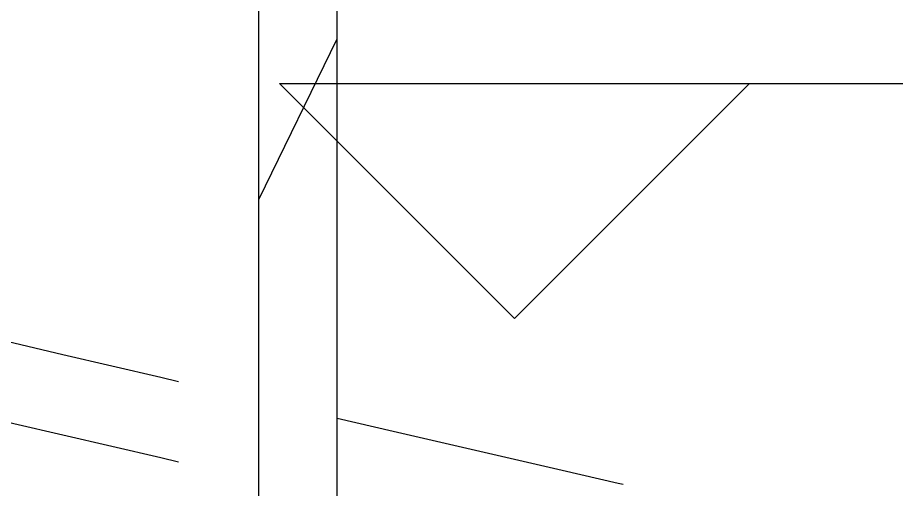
# Model space of a CAD drawing. Header units: inches. Extents: x 0 to 1813292486, y 0 to 3473589894.
# Drawn here: x 600476570 to 600478814, y 3473215560 to 3473216766 of the extents above; entities that cross this region are included whole.
import ezdxf

# ---------------------------------------------------------------- set-up
doc = ezdxf.new("R2010")
doc.units = ezdxf.units.IN
doc.header["$LTSCALE"] = 1000
doc.header["$MEASUREMENT"] = 0
doc.linetypes.add('AX-MALL-WALL-P02-QT$0$DASH', pattern=[0.35, 0.25, -0.1])
for name, color, linetype in [('A-Anno-Note', 241, 'Continuous'), ('AX-MALL-P02-200$0$A-Anno-Note', 241, 'Continuous'), ('AX-MALL-WALL-P02$0$A-Anno-Note', 241, 'Continuous'), ('AX-MALL-WALL-P02-QT$0$A-Detl-Patt', 8, 'Continuous'), ('AX-MALL-WALL-P02-QT$0$A-Detl-Thin', 131, 'Continuous'), ('AX-MALL-WALL-P02-QT$0$A-Wall', 2, 'Continuous'), ('AX-MALL-WALL-P02-QT$0$A-Wall-Patt', 13, 'Continuous'), ('AX-MALL-WORD-P02$0$A-Anno-Levl', 201, 'Continuous')]:
    doc.layers.add(name, color=color, linetype=linetype)

# ---------------------------------------------------------------- blocks, each defined once
blk = doc.blocks.new('AX-MALL-WORD-P02')
at = {"layer": 'AX-MALL-WORD-P02$0$A-Anno-Levl'}
for p, q in [((600288885.595535, 3473111185.541127), (600288532.7983458, 3473111957.249714)), ((600288532.7983458, 3473111957.249714), (600291764.6018906, 3473110753.308064)), ((600288885.5955353, 3473111185.541127), (600288532.798346, 3473111957.249714)), ((600288532.798346, 3473111957.249714), (600291764.601891, 3473110753.308064)), ((600288885.595535, 3473111185.541127), (600289657.3041222, 3473111538.338316)), ((600288885.5955353, 3473111185.541127), (600289657.3041224, 3473111538.338316))]:
    blk.add_line(p, q, dxfattribs=at)
blk = doc.blocks.new('AX-MALL-WALL-P02-QT$0$tj')
at = {"layer": 'AX-MALL-WALL-P02-QT$0$A-Detl-Patt'}
h = blk.add_hatch(dxfattribs=at)
h.set_pattern_fill('STEEL', color=256, scale=100.0000000000001, angle=50.43183869082386)
h.set_pattern_definition([(75.00000000004839, (-14278.19445574284, 156289.8254051208), (-153.3407249234246, 41.08752340989569), []), (75.00000000004839, (-14317.88195610046, 156358.5661673546), (-153.3407249234246, 41.08752340989569), [])])
edge = h.paths.add_edge_path()
edge.add_line((88101.273016572, 47666.64152574539), (87883.93542659283, 47459.84604215622))
edge.add_line((87883.93542659283, 47459.84604215622), (91571.54751467705, 43584.64122533798))
edge.add_arc((262949.389629302, 558937.705083496), 543101.4133620498, 251.6057364187558, 260.0288666978238)
edge.add_arc((172180.8466627672, -2862.146247219684), 27099.9982179492, 64.7128659603706, 96.9316049602786, ccw=False)
edge.add_arc((262948.9730309481, 558936.3205539446), 543099.9677998082, 261.6155114784545, 271.7251478115656)
edge.add_line((279298.9759148359, 16082.51663446426), (279298.9759315252, 16382.65274763107))
edge.add_arc((262948.9742454757, 558936.3204835369), 542799.9676941936, 261.62020364125146, 271.7261014454634, ccw=False)
edge.add_arc((172180.8456921196, -2862.14609140989), 27400.00151046549, 64.80631838577902, 96.83815911678944)
edge.add_arc((262949.394896181, 558937.7037490648), 542801.4137571028, 251.6136389015772, 260.02417327084333, ccw=False)
edge.add_line((91737.26096642017, 43845.69257831573), (88101.273016572, 47666.64152574539))
blk.add_lwpolyline([(88103.03003954887, 47737.33037519455), (87813.24658572674, 47461.60306501389), (91543.92713344097, 43541.13421487808, 0.03677856867194786), (168908.9495433569, 23989.2463850975, -0.1416543586965341), (183742.0972260237, 21592.70785188675, 0.04416604653312874), (279348.9759123325, 16034.00206041336), (279348.9759345055, 16434.18465709686, -0.04414427716130016), (183859.0483468771, 21979.79425859451, 0.1405450684183163), (168919.8474783897, 24393.46752309799, -0.03670519880877311), (91764.87840116024, 43889.20268630981), (88103.03007543087, 47737.33033752441)], format="xyb", dxfattribs=at)
blk.add_lwpolyline([(88101.273016572, 47666.64152574539), (87883.93542659283, 47459.84604215622), (91571.54751467705, 43584.64122533798, 0.0367693963449814), (168910.2986617088, 24039.77597379684, -0.1415142461245126), (183756.7420067787, 21641.08926153183, 0.04414024362697595), (279298.9759148359, 16082.51663446426), (279298.9759315252, 16382.65274763107, -0.04412389944666065), (183844.4648458958, 21931.40288829803, 0.1406825130026793), (168918.4574091434, 24342.94360637665, -0.03671436212623864), (91737.26096642017, 43845.69257831573)], format="xyb", close=True, dxfattribs=at)
blk = doc.blocks.new('AX-MALL-WALL-P02-QT')
at = {"layer": 'AX-MALL-WALL-P02-QT$0$A-Wall-Patt'}
h = blk.add_hatch(dxfattribs=at)
h.set_pattern_fill('普通砖', color=256, scale=200, style=0)
h.set_pattern_definition([(45, (0, 359.0227), (-353.55353201463, 353.55353201463), [])])
h.paths.add_polyline_path([(600287882.4984765, 3473110109.845455), (600288013.4146667, 3473110143.172591), (600290108.7482334, 3473115767.786077), (600290038.3122743, 3473115865.167902), (600289921.3306042, 3473115837.604643), (600287842.167869, 3473110256.399366)])
at = {"layer": 'AX-MALL-WALL-P02-QT$0$A-Detl-Thin', "linetype": 'AX-MALL-WALL-P02-QT$0$DASH', "ltscale": 3}
for points in [[(600284782.1308684, 3473113500.452196, 0.001907093832731193), (600288200.535621, 3473111218.384631, 0.001907093832731193)], [(600284710.3252206, 3473113307.700555, 0.001906346696093651), (600288128.8592331, 3473111025.979981)], [(600288371.7507958, 3473111105.072967, 0.002188810887910214), (600292317.4291912, 3473108519.630342, 0.002188810887910214)]]:
    blk.add_lwpolyline(points, format="xyb", dxfattribs=at)
at = {"layer": 'AX-MALL-WALL-P02-QT$0$A-Wall'}
for p, q in [((600287842.167869, 3473110256.399366), (600289921.3306042, 3473115837.604643)), ((600288013.4146667, 3473110143.172591), (600290108.7482334, 3473115767.786077))]:
    blk.add_line(p, q, dxfattribs=at)
at = {"layer": 'AX-MALL-WALL-P02-QT$0$A-Detl-Thin', "rotation": 339.5681613091762}
blk.add_blockref('AX-MALL-WALL-P02-QT$0$tj', (600144118.6961328, 3473128496.287411), dxfattribs=at)
blk = doc.blocks.new('AX-MALL-WALL-P02')
at = {"layer": 'AX-MALL-WALL-P02$0$A-Anno-Note'}
blk.add_blockref('AX-MALL-WORD-P02', (0, 0), dxfattribs=at)
blk.add_blockref('AX-MALL-WALL-P02-QT', (0, 0), dxfattribs=at)
blk = doc.blocks.new('AX-MALL-P02-200')
at = {"layer": 'AX-MALL-P02-200$0$A-Anno-Note'}
blk.add_blockref('AX-MALL-WALL-P02', (0, 0), dxfattribs=at)

msp = doc.modelspace()

# ---------------------------------------------------------------- block references
at = {"layer": 'A-Anno-Note', "rotation": 20.43183869077545}
msp.add_blockref('AX-MALL-P02-200', (1250392458.527329, 9048125.682563305), dxfattribs=at)

doc.saveas('drawing.dxf')
